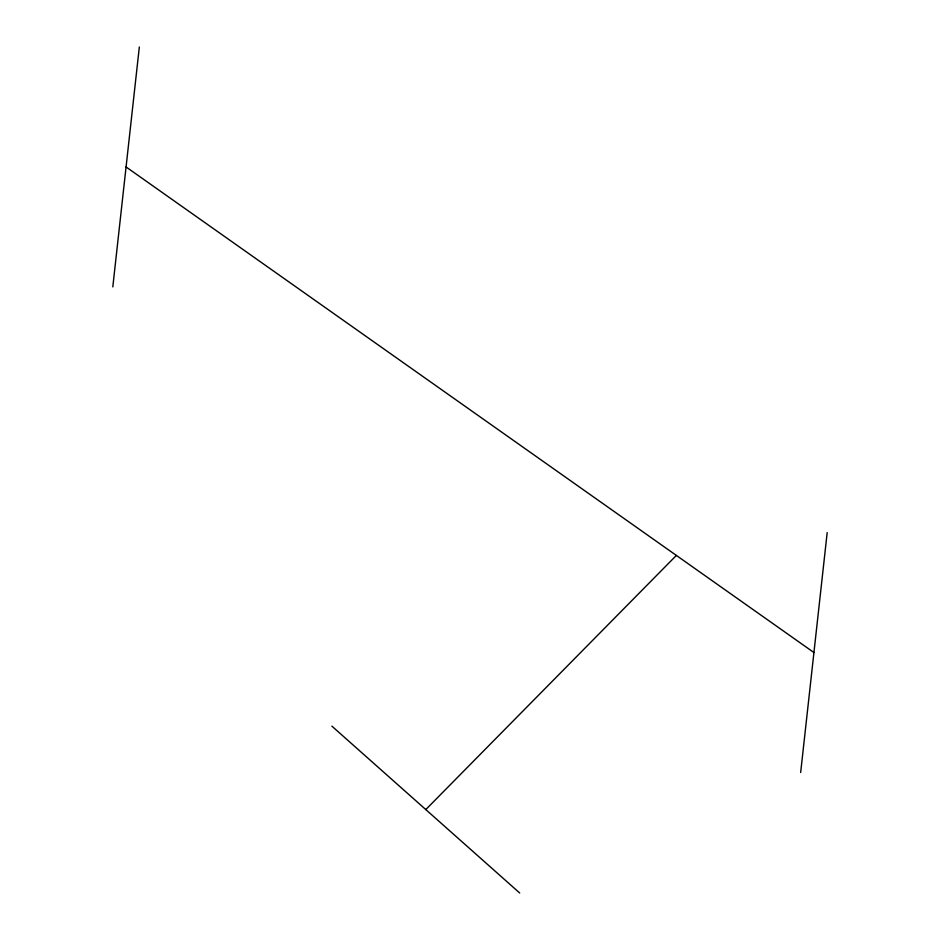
<?xml version="1.0" encoding="UTF-8"?>
<svg xmlns="http://www.w3.org/2000/svg" width="940" height="940" viewBox="0 0 940 940"><rect width="100%" height="100%" fill="white"/><g stroke="black" fill="none" stroke-linecap="round" stroke-linejoin="round"><path stroke-width="1.41" d="M112.812 286.9L139.332 47M800.668 772.492L827.188 532.592M425.797 809.575L676.365 555.423M126.066 166.956L813.934 652.536M331.89 726.15L519.702 893"/></g></svg>
